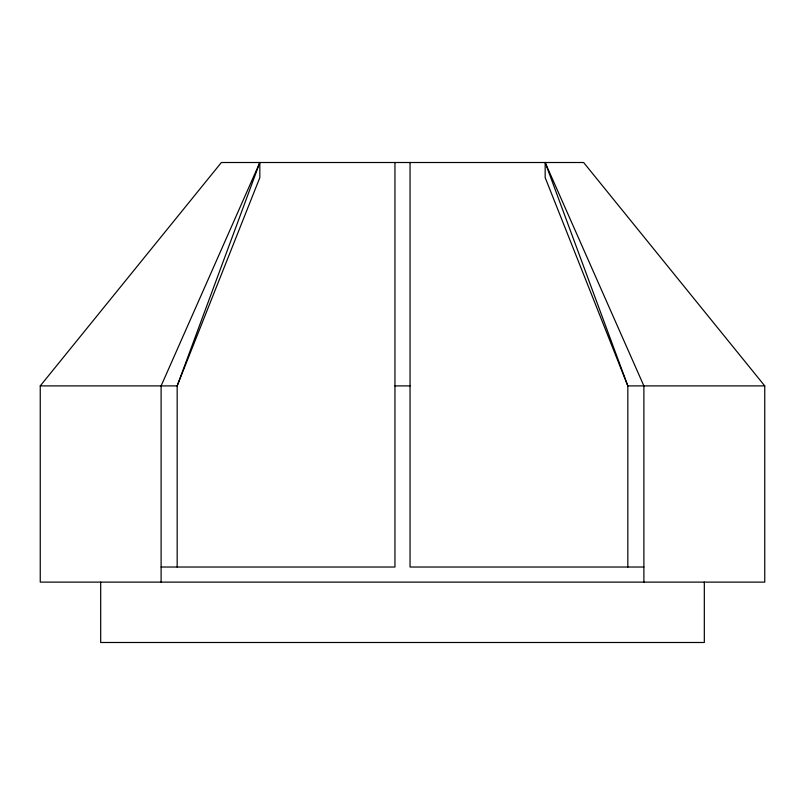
<?xml version="1.0" encoding="UTF-8"?>
<svg xmlns="http://www.w3.org/2000/svg" width="805" height="805" viewBox="0 0 805 805"><rect width="100%" height="100%" fill="white"/><g stroke="black" fill="none" stroke-linecap="round" stroke-linejoin="round"><path stroke-width="1.21" d="M40.25 385.897L221.375 162.509L583.625 162.509L764.75 385.897L764.75 582.116L40.25 582.116L40.25 385.897L177.17 385.897L259.834 177.603L259.834 162.509L177.17 385.897L177.17 567.022M259.834 162.509L161.111 385.897L161.111 582.116M394.953 385.897L410.047 385.897M764.75 385.897L627.83 385.897L545.166 177.603L545.166 162.509L643.889 385.897L643.889 582.116M161.111 567.022L394.953 567.022L394.953 162.509M643.889 567.022L410.047 567.022L410.047 162.509M545.166 162.509L627.83 385.897L627.83 567.022M704.315 582.116L704.315 642.491L100.685 642.491L100.685 582.116"/></g></svg>
